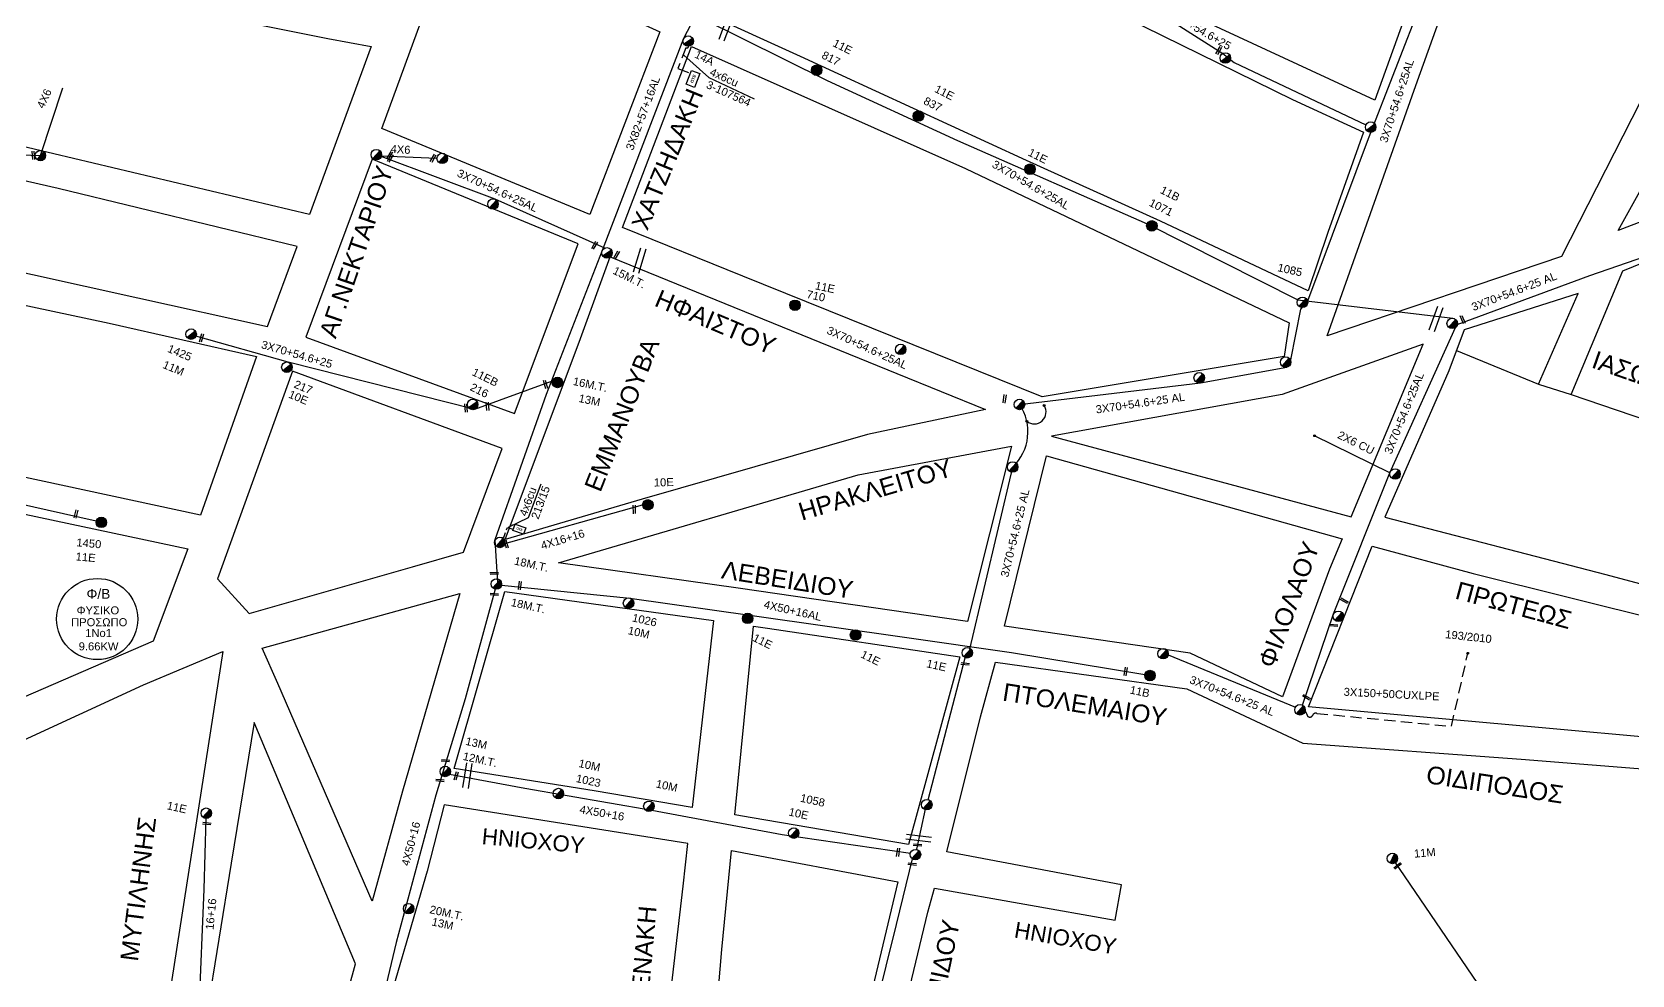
# Model space of a CAD drawing. Header units: millimetres. Extents: x 6950 to 9601, y 853 to 1951.
# Drawn here: x 8045.2 to 8405.1, y 1520.4 to 1732.5 of the extents above; entities that cross this region are included whole.
import ezdxf
from ezdxf.enums import TextEntityAlignment as Align

# ---------------------------------------------------------------- set-up
doc = ezdxf.new("R2010")
doc.units = ezdxf.units.MM
doc.linetypes.add('DASHED', pattern=[19.05, 12.7, -6.35])
for name, color, linetype in [('Pillar OTE', 7, 'Continuous'), ('Άγνωστα', 7, 'Continuous'), ('Γυμνά εναέρια ΧΤ και ΦΟΠ (3Φ)   4x50+16AL', 7, 'Continuous'), ('Επιγραφές - Σχήματα', 7, 'Continuous'), ('Καλώδια ΧΤ    2Χ6 CU', 7, 'SYN_LINE'), ('Καλώδια ΧΤ   3x150+50CU', 7, 'DASHED'), ('Μηχανική τομή', 7, 'Continuous'), ('Στύλος Ξύλινος', 7, 'Continuous'), ('Στύλος Ξύλινος @ 1', 7, 'Continuous'), ('Στύλος ΦΜ', 7, 'Continuous'), ('Στύλος ΦΜ @ 1', 7, 'Continuous'), ('Συνδέσεις', 7, 'Continuous'), ('Συνεστραμμένα ΧΤ   3x70+54.6+25 AL', 7, 'SYN_LINE'), ('Τομή', 7, 'Continuous'), ('Υπόβαθρο ΔΕΗ', 7, 'Continuous'), ('Υπόγεια καλώδια Παροχών ΧΤ   4x16AL', 7, 'DASHED'), ('Υπόγεια καλώδια Παροχών ΧΤ   4x50AL', 7, 'DASHED'), ('Υπόγεια καλώδια Παροχών ΧΤ   4x6', 7, 'DASHED')]:
    doc.layers.add(name, color=color, linetype=linetype)
doc.styles.add('Annotative', font='ARIAL.TTF')
doc.styles.add('ar', font='ARIAL.TTF')
doc.styles.add('arial', font='ARIAL.TTF')
doc.styles.get("Standard").update_dxf_attribs({"font": 'ARIAL.TTF'})
doc.linetypes.add('SYN_LINE', pattern='A,0.5,-0.0001,["/\\/\\/\\/",Standard,S=0.1,R=0,X=0,Y=-0.05],-0.25', length=0.7501)
doc.dimstyles.new('ISO-25', dxfattribs={"dimtxt": 2.5, "dimasz": 2.5, "dimexe": 1.25, "dimexo": 0.625, "dimtad": 1, "dimtxsty": 'Standard', "dimcen": 2.5, "dimadec": 0, "dimazin": 0, "dimtfac": 1, "dimtmove": 0, "dimatfit": 3, "dimfxl": 1, "dimarcsym": 0})

# ---------------------------------------------------------------- blocks, each defined once
blk = doc.blocks.new('ΤΟΜΗ')
at = {"layer": 'Τομή', "ltscale": 40}
for p, q in [((-5.68, 0), (5.68, 0)), ((5.68, -2.33), (-5.68, -2.33))]:
    blk.add_line(p, q, dxfattribs=at)
blk = doc.blocks.new('ΜΗΧΑΝΙΚΗ ΤΟΜΗ')
at = {"layer": 'Μηχανική τομή', "ltscale": 40}
for p, q in [((-1.89, 0.78), (1.89, 0.78)), ((1.89, 0), (-1.89, 0))]:
    blk.add_line(p, q, dxfattribs=at)
blk = doc.blocks.new('ΥΠΑΡΧΩΝ ΞΥΛΙΝΟΣ ΣΤΥΛΟΣ')
at = {"layer": 'Στύλος Ξύλινος'}
h = blk.add_hatch(color=7, dxfattribs=at)
h.paths.add_polyline_path([(-2.62, 0, 0.270008), (-1.29, -2.28), (1.3, 2.27, 0.576266)])
h.paths.add_polyline_path([(-1.29, -2.28, 0.574793), (2.62, 0, 0.268822), (1.3, 2.27)])
at = {"layer": 'Στύλος Ξύλινος', "color": 7}
blk.add_line((-1.29, -2.28), (1.3, 2.27), dxfattribs=at)
blk.add_circle((0, 0), 2.62, dxfattribs=at)
at = {"layer": 'Στύλος Ξύλινος', "flags": 4}
for tag, p in [('ΑΡΙΘΜΟΣ', (-4.91, 8.6)), ('ΤΥΠΟΣ', (-4.85, 3.39))]:
    blk.add_attdef(tag, p, '', height=4, dxfattribs=at)
blk = doc.blocks.new('ΥΠΑΡΧΩΝ ΤΣΙΜΕΝΤΕΝΙΟΣ ΣΤΥΛΟΣ')
at = {"layer": 'Στύλος ΦΜ'}
blk.add_hatch(color=7, dxfattribs=at).paths.add_polyline_path([(-1.29, -2.28, 0.574793), (2.62, 0, 0.268822), (1.3, 2.27)])
at = {"layer": 'Στύλος ΦΜ', "color": 7}
blk.add_line((-1.29, -2.28), (1.3, 2.27), dxfattribs=at)
blk.add_circle((0, 0), 2.62, dxfattribs=at)
at = {"layer": 'Στύλος ΦΜ', "flags": 4}
for tag, p in [('ΑΡΙΘΜΟΣ', (-4.68, 8.05)), ('ΤΥΠΟΣ', (-4.91, 3.03))]:
    blk.add_attdef(tag, p, '', height=4, dxfattribs=at)
blk = doc.blocks.new('_ΣΥΝΔΕΣΗ')
at = {"layer": 'Συνδέσεις', "linetype": 'SYN_LINE', "ltscale": 40}
blk.add_hatch(color=256, dxfattribs=at).paths.add_polyline_path([(0.5, -0.01, 1), (-0.5, -0.01, 1)])
at = {"layer": 'Συνδέσεις'}
blk.add_circle((0, -0.01), 0.5, dxfattribs=at)
blk = doc.blocks.new('PILLAR ΟΤΕ')
at = {"layer": 'Pillar OTE', "ltscale": 40}
blk.add_lwpolyline([(-3.31, 2.02), (3.39, 2.02), (3.39, -1.99), (-3.31, -1.99)], close=True, dxfattribs=at)
at = {"layer": 'Pillar OTE', "insert": (-1.81, 0.71), "char_height": 1.3575, "width": 109.961, "attachment_point": 1}
blk.add_mtext('{\\fArial|b1|i0|c161|p34;OTE}', dxfattribs=at)

msp = doc.modelspace()

# ---------------------------------------------------------------- linework, layer by layer
at = {"layer": 'Άγνωστα', "color": 173}
for points in [[(8194.1, 1735.61), (8191.73, 1731.04), (8191.73, 1731.04), (8173.47, 1683.38), (8160.81, 1650.97), (8149.32, 1618.31), (8149.91, 1608.68)], [(8162.22, 1653.97), (8144.71, 1647.66), (8144.58, 1647.7)], [(8150.52, 1617.16), (8182.53, 1626.16)], [(8149.36, 1607.24), (8142.65, 1582.56), (8136.05, 1560.9), (8127.12, 1527.72), (8121.93, 1506.02)]]:
    msp.add_lwpolyline(points, dxfattribs=at)
at = {"layer": 'Άγνωστα', "color": 85}
for points in [[(8242.76, 1547.78), (8213.95, 1552), (8184.6, 1557.41), (8156.07, 1562.38), (8139.08, 1565.53)], [(8230.27, 1494), (8239.66, 1531.83), (8243.34, 1546.9)]]:
    msp.add_lwpolyline(points, dxfattribs=at)
at = {"layer": 'Άγνωστα', "color": 151}
msp.add_lwpolyline([(8082.81, 1512.64), (8083.93, 1539.77), (8084.35, 1555.65)], dxfattribs=at)
at = {"layer": 'Γυμνά εναέρια ΧΤ και ΦΟΠ (3Φ)   4x50+16AL', "color": 133, "ltscale": 40}
msp.add_lwpolyline([(8059.62, 1622.51), (8009.44, 1633.79), (7988.46, 1638.17), (7984.36, 1639.03), (7980.68, 1637.86), (7940.85, 1646.69), (7882.98, 1659.55), (7833, 1670.84), (7830.24, 1672.37)], dxfattribs=at)
at = {"layer": 'Γυμνά εναέρια ΧΤ και ΦΟΠ (3Φ)   4x50+16AL', "color": 173, "ltscale": 40}
msp.add_lwpolyline([(8150.79, 1608.13), (8179.62, 1605.23), (8207.14, 1601.31), (8241.99, 1596.33), (8265.48, 1592.99), (8295.51, 1588.03)], dxfattribs=at)
at = {"layer": 'Επιγραφές - Σχήματα', "color": 202}
msp.add_circle((8059.85, 1600.5), 9.13, dxfattribs=at)
at = {"layer": 'Επιγραφές - Σχήματα', "ltscale": 20}
msp.add_arc((8270.62, 1647.06), 2.67, 230.9707, 33.5177, dxfattribs=at)
at = {"layer": 'Καλώδια ΧΤ    2Χ6 CU', "color": 62, "linetype": 'SYN_LINE', "ltscale": 20}
msp.add_lwpolyline([(8350.65, 1633.38), (8333.7, 1641.74)], dxfattribs=at)
at = {"layer": 'Καλώδια ΧΤ   3x150+50CU', "color": 62, "ltscale": 0.2}
msp.add_lwpolyline([(8331.56, 1579.84), (8332.01, 1578.85, 0.661843), (8333.26, 1578.88, -0.403173), (8334.16, 1579.29), (8364.5, 1576.38), (8368.15, 1592.8)], format="xyb", dxfattribs=at)
at = {"layer": 'Συνεστραμμένα ΧΤ   3x70+54.6+25 AL', "color": 151, "linetype": 'SYN_LINE', "ltscale": 15}
msp.add_lwpolyline([(8369.88, 1775.62), (8357.9, 1739.79), (8345.72, 1708.47), (8332.12, 1672.01), (8330.49, 1670.2), (8328.25, 1658.79)], dxfattribs=at)
at = {"layer": 'Συνεστραμμένα ΧΤ   3x70+54.6+25 AL', "color": 151, "linetype": 'SYN_LINE', "ltscale": 20}
msp.add_lwpolyline([(8284.84, 1745.71), (8313.05, 1727.72), (8315.6, 1725.64), (8345.25, 1711.64)], dxfattribs=at)
at = {"layer": 'Συνεστραμμένα ΧΤ   3x70+54.6+25 AL', "color": 62, "linetype": 'SYN_LINE', "ltscale": 20}
msp.add_lwpolyline([(8365.79, 1666.74), (8395.57, 1677.77), (8412.32, 1683.55), (8412.03, 1712.19), (8410.86, 1713.77), (8424.92, 1740.26)], dxfattribs=at)
at = {"layer": 'Συνεστραμμένα ΧΤ   3x70+54.6+25 AL', "color": 151, "ltscale": 20}
for points in [[(8195.51, 1735.78), (8224.03, 1721.65), (8253.33, 1708.14), (8296.01, 1689.4), (8329.92, 1672.27), (8364.78, 1668.17)], [(8267.31, 1648.77), (8308.04, 1653.63), (8327.48, 1657.14)], [(8256.17, 1593.7), (8265.78, 1634.69)], [(8246.8, 1559.85), (8255.09, 1591.75)]]:
    msp.add_lwpolyline(points, dxfattribs=at)
at = {"layer": 'Συνεστραμμένα ΧΤ   3x70+54.6+25 AL', "color": 27, "linetype": 'SYN_LINE', "ltscale": 20}
for points in [[(8047.07, 1704.74), (8052.09, 1719.98)], [(8013.83, 1704.02), (8013.9, 1704.22), (8033.95, 1705.18), (8047.07, 1704.74)]]:
    msp.add_lwpolyline(points, dxfattribs=at)
at = {"layer": 'Συνεστραμμένα ΧΤ   3x70+54.6+25 AL', "color": 173, "ltscale": 20}
msp.add_lwpolyline([(8174, 1683.92), (8149.36, 1694.91), (8123.74, 1704.52)], dxfattribs=at)
at = {"layer": 'Συνεστραμμένα ΧΤ   3x70+54.6+25 AL', "color": 173, "linetype": 'SYN_LINE', "ltscale": 20}
msp.add_lwpolyline([(8144.58, 1647.7), (8102.8, 1658.29), (8082.05, 1664.12)], dxfattribs=at)
at = {"layer": 'Συνεστραμμένα ΧΤ   3x70+54.6+25 AL', "color": 62, "ltscale": 20}
for points in [[(8330.94, 1581.14), (8337.97, 1601.65), (8350.65, 1633.38), (8365.38, 1666.08), (8365.38, 1666.08)], [(8300.76, 1592.46), (8329.41, 1580.72)]]:
    msp.add_lwpolyline(points, dxfattribs=at)
at = {"layer": 'Συνεστραμμένα ΧΤ   3x70+54.6+25 AL', "color": 151, "ltscale": 12}
msp.add_lwpolyline([(8244.22, 1548.74), (8246.13, 1557.77)], dxfattribs=at)
at = {"layer": 'Συνεστραμμένα ΧΤ   3x70+54.6+25 AL', "color": 151, "ltscale": 20}
msp.add_arc((8258.32, 1642.62), 10.89, 313.2722, 34.3453, dxfattribs=at)
at = {"layer": 'Υπόβαθρο ΔΕΗ'}
for points in [[(8273.89, 1818.83), (8275.23, 1818.08), (8314.17, 1796.98), (8336.62, 1784.83), (8365.86, 1768.99), (8355.49, 1740.16), (8347.26, 1717.18), (8302.38, 1737.95), (8255.37, 1761.06), (8246.48, 1765.38)], [(8210.81, 1775.12), (8238.77, 1761.26), (8267.76, 1747.38), (8295.29, 1733.79), (8328.72, 1717.33), (8344.71, 1709.99), (8336.65, 1687.45), (8332.25, 1674.34), (8299.04, 1689.99), (8268.86, 1703.63), (8218.03, 1727.05), (8196.49, 1736.81), (8210.81, 1775.12)], [(8336.51, 1664.17), (8356.5, 1720.47), (8370.37, 1759.18), (8372.89, 1765.47), (8418.87, 1740.23), (8389.26, 1682.02), (8336.51, 1664.17)], [(8123.89, 1710.85), (8139.6, 1753.85), (8186.44, 1732.54), (8170.65, 1691.46), (8123.89, 1710.85)], [(8033.01, 1746.95), (8063.39, 1740.79), (8111.72, 1731.05), (8121.5, 1729.25), (8107.57, 1691.51), (8019.07, 1712.45), (8033.01, 1746.95)], [(8178.02, 1688.6), (8193.56, 1729.28), (8255.13, 1701.82), (8327.99, 1667.09), (8326.85, 1659.52), (8272.39, 1650.47), (8205.08, 1677.6), (8178.02, 1688.6)], [(8197.45, 1722.27), (8207.65, 1717.49)], [(8384.08, 1653.3), (8392.98, 1673.75), (8367.31, 1665.53), (8363.88, 1656.29), (8349.48, 1623.42), (8399.2, 1610.52), (8428.66, 1602.66), (8457.84, 1596.25), (8466.29, 1631.09), (8482.43, 1687.72), (8491.01, 1717.54), (8461.55, 1703.27), (8443.68, 1639.31), (8445.65, 1636.75), (8435.72, 1601.11)], [(8009.02, 1685.99), (8069.02, 1672.77), (8098.14, 1666.3), (8104.81, 1684.27), (8051.04, 1697.3), (8016.48, 1705.22), (8009.02, 1685.99)], [(8106.81, 1663.93), (8153.69, 1646.76), (8168.07, 1684.89), (8121.7, 1703.93), (8106.81, 1663.93)], [(8402.01, 1687.92), (8411.36, 1704.77), (8422.27, 1695.69), (8402.01, 1687.92)], [(8391.43, 1651.03), (8403, 1678.83), (8453.64, 1699.38), (8435.84, 1635.87)], [(8151.6, 1618.38), (8168.55, 1663.6), (8175.2, 1681.97), (8239.71, 1655.7), (8259.65, 1647.61), (8233.09, 1642), (8182.42, 1627.46), (8151.6, 1618.38)], [(8083.08, 1623.89), (8026.25, 1636.12), (7991.76, 1643.72), (8006.11, 1679.05), (8062.52, 1667.06), (8095.67, 1659.56), (8083.08, 1623.89)], [(8365.6, 1660.91), (8384.08, 1653.3), (8391.43, 1651.03), (8435.84, 1635.87), (8438.33, 1635.02), (8428.66, 1602.66)], [(8142.25, 1615.56), (8150.92, 1638.85), (8103.75, 1656.28), (8086.93, 1609.55), (8093.99, 1601.75), (8130.75, 1612.24), (8142.24, 1615.52)], [(8163.59, 1613.13), (8231, 1632.97), (8265.51, 1639.4), (8255.63, 1599.97), (8203.99, 1607.47), (8163.59, 1613.13)], [(8156.87, 1623.36), (8159.73, 1630.89)], [(8096.94, 1593.92), (8141.38, 1606.23), (8128.51, 1561.76), (8121.67, 1537.04), (8100.44, 1586.02), (8096.94, 1593.92)], [(8445.29, 1461.51), (8359.38, 1474.15), (8264.88, 1489.2), (8264.88, 1489.2), (8236.71, 1493.01), (8246.71, 1534.59), (8248.18, 1540.01), (8288.86, 1532.78), (8290.26, 1540.72), (8250.96, 1548.13), (8258.57, 1578.53), (8261.93, 1590.81), (8304.92, 1584.84), (8331.06, 1572.55), (8380.19, 1568.96), (8426.18, 1565.33)], [(8084.46, 1511.42), (8113.66, 1507.38), (8117.91, 1522.97), (8117.91, 1522.97), (8095.16, 1577.23), (8089.96, 1545.61), (8084.46, 1511.42)]]:
    msp.add_lwpolyline(points, dxfattribs=at)
for points in [[(8341.93, 1623.5), (8358.15, 1662.29), (8326.38, 1651.01), (8274.5, 1641.62)], [(8273.41, 1637.21), (8339.86, 1618.56), (8337.01, 1611.75), (8326.45, 1582.99), (8305.74, 1592.81), (8263.94, 1598.93)], [(8346.64, 1616.93), (8369.36, 1610.71), (8455.74, 1589.24), (8450.59, 1570.77), (8412.2, 1573.56), (8384.09, 1576.11), (8332.34, 1580.79)], [(8198.51, 1600.16), (8193.67, 1558.1), (8171.65, 1561.85), (8140.15, 1566.87), (8151.56, 1606.67)], [(8203.29, 1556.46), (8207.45, 1598.92), (8210.63, 1598.48), (8253.87, 1592.03), (8242.34, 1549.78), (8207.21, 1555.8)], [(8137.86, 1558.74), (8134.04, 1543.82), (8123.34, 1507.06), (8163.8, 1501.95), (8186.87, 1499.18), (8191.64, 1540.45), (8192.74, 1550.04)], [(8197.92, 1497.86), (8200.33, 1526.17), (8202.51, 1548.41), (8239.97, 1541.42), (8228.67, 1494.17)]]:
    msp.add_lwpolyline(points, close=True, dxfattribs=at)
for points in [[(7988.61, 1636.19), (8032.9, 1626.32), (8080.26, 1616.3), (8072.44, 1595.5), (8043.17, 1582.87), (8032.66, 1577.99, 0.003438), (8027.61, 1575.6, -0.104223), (8006.29, 1570.35, 0.073192), (7973.26, 1564.36, -0.000246), (7956.22, 1558.61), (7972.85, 1597.85), (7988.61, 1636.19)], [(8088.14, 1593.23), (8075.56, 1512.68), (7998.68, 1522.6), (7914.27, 1533.21), (7844.5, 1543.03), (7837.3, 1544.54, -0.811837), (7837.3, 1546.05), (7920.6, 1547.79), (7938.3, 1547.55, 0.08629), (7961.7, 1551.29, -0.016814), (7985.86, 1558.69, -0.075448), (8004.78, 1560.83, 0.132992), (8027.73, 1566.13), (8070.27, 1585.71), (8088.14, 1593.23)]]:
    msp.add_lwpolyline(points, format="xyb", dxfattribs=at)
at = {"layer": 'Υπόγεια καλώδια Παροχών ΧΤ   4x16AL', "color": 173, "linetype": 'Continuous', "ltscale": 0.2}
msp.add_lwpolyline([(8359.52, 1471.86), (8371.57, 1516.9), (8351.67, 1546.07)], dxfattribs=at)
at = {"layer": 'Υπόγεια καλώδια Παροχών ΧΤ   4x6', "color": 173, "linetype": 'DASHED', "ltscale": 0.2}
msp.add_lwpolyline([(8192.88, 1729.33, -0.554253), (8192.23, 1729.01), (8190.45, 1724.35), (8193.32, 1723.25)], format="xyb", dxfattribs=at)
at = {"layer": 'Υπόγεια καλώδια Παροχών ΧΤ   4x6', "color": 173, "linetype": 'Continuous', "ltscale": 0.2}
msp.add_lwpolyline([(8123.78, 1704.68), (8136.27, 1704.16)], dxfattribs=at)
at = {"layer": 'Υπόγεια καλώδια Παροχών ΧΤ   4x6', "color": 173, "linetype": 'DASHED', "ltscale": 0.1}
msp.add_lwpolyline([(8151.14, 1618.62, -0.879502), (8151.28, 1618.81), (8152.13, 1621.09), (8153.55, 1620.67)], format="xyb", dxfattribs=at)

# ---------------------------------------------------------------- block references
at = {"layer": 'Pillar OTE'}
for p, xscale, yscale, zscale, rotation in [((8193.9, 1721.95), 0.5, 0.5, 0.5, 69.09809100190316), ((8154.79, 1620.72), 0.375, 0.375, 0.375, 340.4936455784344)]:
    msp.add_blockref('PILLAR ΟΤΕ', p, dxfattribs=dict(at, xscale=xscale, yscale=yscale, zscale=zscale, rotation=rotation))
at = {"layer": 'Μηχανική τομή'}
for p, xscale, yscale, zscale, rotation in [((8311.96, 1728.44), 0.4999999999999998, 0.4999999999999998, 0.4999999999999998, 239.889233486939), ((8045.28, 1704.8), 0.4999999999999997, 0.4999999999999997, 0.4999999999999997, 272.9310557477352), ((8125.49, 1704.86), 0.4999999999999998, 0.4999999999999998, 0.4999999999999998, 239.889233486939), ((8125.6, 1704.28), 0.4999999999999998, 0.4999999999999998, 0.4999999999999998, 239.889233486939), ((8135.24, 1704.22), 0.4999999999999998, 0.4999999999999998, 0.4999999999999998, 239.889233486939), ((8171.57, 1684.68), 0.4999999999999998, 0.4999999999999998, 0.4999999999999998, 239.889233486939), ((8176.51, 1682.53), 0.4999999999999998, 0.4999999999999998, 0.4999999999999998, 239.889233486939), ((8367.18, 1667.93), 0.4999999999999998, 0.4999999999999998, 0.4999999999999998, 111.5810675509851), ((8083.13, 1663.79), 0.4999999999999998, 0.4999999999999998, 0.4999999999999998, 255.0670117288771), ((8160.86, 1653.33), 0.4999999999999997, 0.4999999999999997, 0.4999999999999997, 105.898851954199), ((8142.59, 1647.96), 0.4999999999999998, 0.4999999999999998, 0.4999999999999998, 274.5366885180081), ((8147.44, 1648.34), 0.4999999999999998, 0.4999999999999998, 0.4999999999999998, 274.5366885180081), ((8264.16, 1650), 0.4999999999999998, 0.4999999999999998, 0.4999999999999998, 82.3499852176871), ((8054.89, 1624.17), 0.4999999999999998, 0.4999999999999998, 0.4999999999999998, 254.3966513900272), ((8180.85, 1625.15), 0.4999999999999996, 0.4999999999999996, 0.4999999999999996, 91.04081352009447), ((8152.02, 1617.43), 0.4999999999999997, 0.4999999999999997, 0.4999999999999997, 105.898851954199), ((8149.14, 1610.96), 0.4999999999999999, 0.4999999999999999, 0.4999999999999999, 181.3226720264522), ((8155.09, 1608.03), 0.4999999999999998, 0.4999999999999998, 0.4999999999999998, 82.3499852176871), ((8149.18, 1606.26), 0.4999999999999999, 0.4999999999999999, 0.4999999999999999, 174.8667646448354), ((8340.49, 1604.8), 0.4999999999999998, 0.4999999999999998, 0.4999999999999998, 150.4356015210128), ((8338.01, 1599.27), 0.4999999999999999, 0.4999999999999999, 0.4999999999999999, 174.8667646448354), ((8255.12, 1590.62), 0.4999999999999999, 0.4999999999999999, 0.4999999999999999, 174.8667646448354), ((8291.39, 1588.68), 0.4999999999999998, 0.4999999999999998, 0.4999999999999998, 82.3499852176871), ((8331.95, 1583.09), 0.4999999999999998, 0.4999999999999998, 0.4999999999999998, 150.4356015210128), ((8138.21, 1568.85), 0.4999999999999999, 0.4999999999999999, 0.4999999999999999, 174.8667646448354), ((8140.43, 1565.27), 0.4999999999999998, 0.4999999999999998, 0.4999999999999998, 254.3966513900272), ((8136.96, 1564.39), 0.4999999999999999, 0.4999999999999999, 0.4999999999999999, 174.8667646448354), ((8084.53, 1554.71), 0.4999999999999999, 0.4999999999999999, 0.4999999999999999, 174.8667646448354), ((8240.19, 1548), 0.4999999999999998, 0.4999999999999998, 0.4999999999999998, 82.3499852176871), ((8244.4, 1549.89), 0.4999999999999999, 0.4999999999999999, 0.4999999999999999, 174.8667646448354), ((8243.2, 1545.58), 0.4999999999999999, 0.4999999999999999, 0.4999999999999999, 174.8667646448354), ((8352.24, 1545.15), 0.4999999999999999, 0.4999999999999999, 0.4999999999999999, 217.4460727802384)]:
    msp.add_blockref('ΜΗΧΑΝΙΚΗ ΤΟΜΗ', p, dxfattribs=dict(at, xscale=xscale, yscale=yscale, zscale=zscale, rotation=rotation))
at = {"layer": 'Στύλος Ξύλινος @ 1', "ltscale": 40}
ref = msp.add_blockref('ΥΠΑΡΧΩΝ ΞΥΛΙΝΟΣ ΣΤΥΛΟΣ', (8221.68, 1723.94), dxfattribs=dict(at, xscale=0.449999999999818, yscale=0.449999999999818, zscale=0.449999999999818, rotation=333.1818317416822))
ref.add_attrib('ΤΥΠΟΣ', '817', (8222.64, 1726.74), dxfattribs={"layer": 'Στύλος Ξύλινος', "height": 1.8, "rotation": 333.1818, "flags": 4})
ref.add_attrib('ΑΡΙΘΜΟΣ', '11E', (8225.13, 1729.43), dxfattribs={"layer": 'Στύλος Ξύλινος', "height": 1.8, "rotation": 333.1818, "flags": 4})
ref = msp.add_blockref('ΥΠΑΡΧΩΝ ΞΥΛΙΝΟΣ ΣΤΥΛΟΣ', (8244.59, 1713.64), dxfattribs=dict(at, xscale=0.449999999999818, yscale=0.449999999999818, zscale=0.449999999999818, rotation=333.1818317416822))
ref.add_attrib('ΤΥΠΟΣ', '837', (8245.54, 1716.44), dxfattribs={"layer": 'Στύλος Ξύλινος', "height": 1.8, "rotation": 333.1818, "flags": 4})
ref.add_attrib('ΑΡΙΘΜΟΣ', '11E', (8248.04, 1719.13), dxfattribs={"layer": 'Στύλος Ξύλινος', "height": 1.8, "rotation": 333.1818, "flags": 4})
ref = msp.add_blockref('ΥΠΑΡΧΩΝ ΞΥΛΙΝΟΣ ΣΤΥΛΟΣ', (8269.67, 1701.67), dxfattribs=dict(at, xscale=0.449999999999818, yscale=0.449999999999818, zscale=0.449999999999818, rotation=333.1818317416822))
ref.add_attrib('ΑΡΙΘΜΟΣ', '11E', (8269.05, 1704.85), dxfattribs={"layer": 'Στύλος Ξύλινος', "height": 1.8, "rotation": 333.1818, "flags": 4})
ref = msp.add_blockref('ΥΠΑΡΧΩΝ ΞΥΛΙΝΟΣ ΣΤΥΛΟΣ', (8297.09, 1688.93), dxfattribs=dict(at, xscale=0.449999999999818, yscale=0.449999999999818, zscale=0.449999999999818, rotation=333.1818317416822))
ref.add_attrib('ΤΥΠΟΣ', '1071', (8296.26, 1693.55), dxfattribs={"layer": 'Στύλος Ξύλινος', "height": 1.8, "rotation": 333.1818, "flags": 4})
ref.add_attrib('ΑΡΙΘΜΟΣ', '11B', (8298.78, 1696.41), dxfattribs={"layer": 'Στύλος Ξύλινος', "height": 1.8, "rotation": 333.1818, "flags": 4})
ref = msp.add_blockref('ΥΠΑΡΧΩΝ ΞΥΛΙΝΟΣ ΣΤΥΛΟΣ', (8216.81, 1671.07), dxfattribs=dict(at, xscale=0.449999999999818, yscale=0.449999999999818, zscale=0.449999999999818, rotation=348.1169651203148))
ref.add_attrib('ΤΥΠΟΣ', '710', (8219.29, 1672.73), dxfattribs={"layer": 'Στύλος Ξύλινος', "height": 1.8, "rotation": 348.117, "flags": 4})
ref.add_attrib('ΑΡΙΘΜΟΣ', '11E', (8221.2, 1674.69), dxfattribs={"layer": 'Στύλος Ξύλινος', "height": 1.8, "rotation": 348.117, "flags": 4})
ref = msp.add_blockref('ΥΠΑΡΧΩΝ ΞΥΛΙΝΟΣ ΣΤΥΛΟΣ', (8163.37, 1653.72), dxfattribs=dict(at, xscale=0.449999999999818, yscale=0.449999999999818, zscale=0.449999999999818, rotation=348.1169651203148))
ref.add_attrib('ΤΥΠΟΣ', '13M', (8168.02, 1649.35), dxfattribs={"layer": 'Στύλος Ξύλινος', "height": 1.8, "rotation": 348.117, "flags": 4})
ref.add_attrib('ΑΡΙΘΜΟΣ', '16M.T.', (8166.74, 1653.18), dxfattribs={"layer": 'Στύλος Ξύλινος', "height": 1.8, "rotation": 348.117, "flags": 4})
ref = msp.add_blockref('ΥΠΑΡΧΩΝ ΞΥΛΙΝΟΣ ΣΤΥΛΟΣ', (8183.71, 1626.19), dxfattribs=dict(at, xscale=0.449999999999818, yscale=0.449999999999818, zscale=0.449999999999818, rotation=1.58185305662077))
ref.add_attrib('ΤΥΠΟΣ', '10E', (8185.08, 1630.3), dxfattribs={"layer": 'Στύλος Ξύλινος', "height": 1.8, "rotation": 1.5819, "flags": 4})
ref = msp.add_blockref('ΥΠΑΡΧΩΝ ΞΥΛΙΝΟΣ ΣΤΥΛΟΣ', (8060.77, 1622.24), dxfattribs=dict(at, xscale=0.4499999999998182, yscale=0.4499999999998182, zscale=0.4499999999998182, rotation=354.9808894978334))
ref.add_attrib('ΤΥΠΟΣ', '1450', (8055.11, 1616.88), dxfattribs={"layer": 'Στύλος Ξύλινος', "height": 1.8, "rotation": 354.9809, "flags": 4})
ref.add_attrib('ΑΡΙΘΜΟΣ', '11E', (8054.94, 1613.71), dxfattribs={"layer": 'Στύλος Ξύλινος', "height": 1.8, "rotation": 354.9809, "flags": 4})
ref = msp.add_blockref('ΥΠΑΡΧΩΝ ΞΥΛΙΝΟΣ ΣΤΥΛΟΣ', (8206.16, 1600.65), dxfattribs=dict(at, xscale=0.449999999999818, yscale=0.449999999999818, zscale=0.449999999999818, rotation=333.4978979047625))
ref.add_attrib('ΤΥΠΟΣ', '11E', (8207.13, 1595.69), dxfattribs={"layer": 'Στύλος Ξύλινος', "height": 1.8, "rotation": 333.4979, "flags": 4})
ref = msp.add_blockref('ΥΠΑΡΧΩΝ ΞΥΛΙΝΟΣ ΣΤΥΛΟΣ', (8230.43, 1596.92), dxfattribs=dict(at, xscale=0.449999999999818, yscale=0.449999999999818, zscale=0.449999999999818, rotation=333.4978979047625))
ref.add_attrib('ΤΥΠΟΣ', '11E', (8231.41, 1591.96), dxfattribs={"layer": 'Στύλος Ξύλινος', "height": 1.8, "rotation": 333.4979, "flags": 4})
ref = msp.add_blockref('ΥΠΑΡΧΩΝ ΞΥΛΙΝΟΣ ΣΤΥΛΟΣ', (8296.66, 1587.79), dxfattribs=dict(at, xscale=0.449999999999818, yscale=0.449999999999818, zscale=0.449999999999818, rotation=348.1169651203148))
ref.add_attrib('ΑΡΙΘΜΟΣ', '11B', (8292, 1583.78), dxfattribs={"layer": 'Στύλος Ξύλινος', "height": 1.8, "rotation": 348.117, "flags": 4})
at = {"layer": 'Στύλος ΦΜ @ 1', "ltscale": 40}
ref = msp.add_blockref('ΥΠΑΡΧΩΝ ΤΣΙΜΕΝΤΕΝΙΟΣ ΣΤΥΛΟΣ', (8192.78, 1730.5), dxfattribs=dict(at, xscale=0.4499999999998181, yscale=0.4499999999998181, zscale=0.4499999999998181, rotation=333.6086694632326))
ref.add_attrib('ΤΥΠΟΣ', '14Α', (8194.04, 1726.88), dxfattribs={"layer": 'Στύλος ΦΜ', "height": 1.8, "rotation": 333.6087, "flags": 4})
for p, xscale, yscale, zscale, rotation in [((8313.62, 1726.69), 0.4499999999998182, 0.4499999999998182, 0.4499999999998182, 337.1517464580141), ((8346.31, 1711.14), 0.4499999999998182, 0.4499999999998182, 0.4499999999998182, 337.1517464580141), ((8047.07, 1704.74), 0.4499999999998181, 0.4499999999998181, 0.4499999999998181, 347.4962981754869), ((8122.63, 1704.94), 0.4499999999998181, 0.4499999999998181, 0.4499999999998181, 347.4962981754869), ((8137.45, 1704.11), 0.4499999999998181, 0.4499999999998181, 0.4499999999998181, 347.4962981754869), ((8148.88, 1693.84), 0.4499999999998181, 0.4499999999998181, 0.4499999999998181, 347.4962981754869), ((8364.64, 1667), 0.4499999999998181, 0.4499999999998181, 0.4499999999998181, 347.4962981754869), ((8240.58, 1661.15), 0.4499999999998181, 0.4499999999998181, 0.4499999999998181, 347.4962981754869), ((8327.19, 1658.28), 0.4499999999998181, 0.4499999999998181, 0.4499999999998181, 347.4962981754869), ((8307.73, 1654.76), 0.4499999999998181, 0.4499999999998181, 0.4499999999998181, 347.4962981754869), ((8267.31, 1648.77), 0.4499999999998181, 0.4499999999998181, 0.4499999999998181, 347.4962981754869), ((8265.78, 1634.69), 0.4499999999998181, 0.4499999999998181, 0.4499999999998181, 347.4962981754869), ((8351.8, 1633.12), 0.4499999999998181, 0.4499999999998181, 0.4499999999998181, 347.4962981754869), ((8339.03, 1601.13), 0.4499999999998181, 0.4499999999998181, 0.4499999999998181, 347.4962981754869), ((8299.61, 1592.71), 0.4499999999998181, 0.4499999999998181, 0.4499999999998181, 347.4962981754869), ((8330.41, 1580.09), 0.4499999999998181, 0.4499999999998181, 0.4499999999998181, 347.4962981754869), ((8246.46, 1558.75), 0.4499999999998181, 0.4499999999998181, 0.4499999999998181, 347.4962981754869), ((8243.91, 1547.53), 0.4499999999998181, 0.4499999999998181, 0.4499999999998181, 347.4962981754869)]:
    msp.add_blockref('ΥΠΑΡΧΩΝ ΤΣΙΜΕΝΤΕΝΙΟΣ ΣΤΥΛΟΣ', p, dxfattribs=dict(at, xscale=xscale, yscale=yscale, zscale=zscale, rotation=rotation))
ref = msp.add_blockref('ΥΠΑΡΧΩΝ ΤΣΙΜΕΝΤΕΝΙΟΣ ΣΤΥΛΟΣ', (8174.52, 1682.86), dxfattribs=dict(at, xscale=0.4499999999998181, yscale=0.4499999999998181, zscale=0.4499999999998181, rotation=333.6086694632326))
ref.add_attrib('ΤΥΠΟΣ', '15M.T.', (8175.65, 1678.26), dxfattribs={"layer": 'Στύλος ΦΜ', "height": 1.8, "rotation": 333.6087, "flags": 4})
ref = msp.add_blockref('ΥΠΑΡΧΩΝ ΤΣΙΜΕΝΤΕΝΙΟΣ ΣΤΥΛΟΣ', (8330.97, 1671.73), dxfattribs=dict(at, xscale=0.4499999999998181, yscale=0.4499999999998181, zscale=0.4499999999998181, rotation=347.4962981754869))
ref.add_attrib('ΤΥΠΟΣ', '1085', (8325.23, 1678.77), dxfattribs={"layer": 'Στύλος ΦΜ', "height": 1.8, "rotation": 347.4963, "flags": 4})
ref = msp.add_blockref('ΥΠΑΡΧΩΝ ΤΣΙΜΕΝΤΕΝΙΟΣ ΣΤΥΛΟΣ', (8080.97, 1664.58), dxfattribs=dict(at, xscale=0.4499999999998181, yscale=0.4499999999998181, zscale=0.4499999999998181, rotation=337.298294633058))
ref.add_attrib('ΤΥΠΟΣ', '1425', (8075.49, 1660.65), dxfattribs={"layer": 'Στύλος ΦΜ', "height": 1.8, "rotation": 337.2983, "flags": 4})
ref.add_attrib('ΑΡΙΘΜΟΣ', '11M', (8074.41, 1657.04), dxfattribs={"layer": 'Στύλος ΦΜ', "height": 1.8, "rotation": 337.2983, "flags": 4})
ref = msp.add_blockref('ΥΠΑΡΧΩΝ ΤΣΙΜΕΝΤΕΝΙΟΣ ΣΤΥΛΟΣ', (8102.51, 1657.15), dxfattribs=dict(at, xscale=0.4499999999998181, yscale=0.4499999999998181, zscale=0.4499999999998181, rotation=337.298294633058))
ref.add_attrib('ΤΥΠΟΣ', '217', (8103.93, 1652.63), dxfattribs={"layer": 'Στύλος ΦΜ', "height": 1.8, "rotation": 337.2983, "flags": 4})
ref.add_attrib('ΑΡΙΘΜΟΣ', '10E', (8102.7, 1650.37), dxfattribs={"layer": 'Στύλος ΦΜ', "height": 1.8, "rotation": 337.2983, "flags": 4})
ref = msp.add_blockref('ΥΠΑΡΧΩΝ ΤΣΙΜΕΝΤΕΝΙΟΣ ΣΤΥΛΟΣ', (8144.31, 1648.77), dxfattribs=dict(at, xscale=0.4499999999998181, yscale=0.4499999999998181, zscale=0.4499999999998181, rotation=333.6086694632326))
ref.add_attrib('ΤΥΠΟΣ', '11EB', (8143.99, 1655.45), dxfattribs={"layer": 'Στύλος ΦΜ', "height": 1.8, "rotation": 333.6087, "flags": 4})
ref.add_attrib('ΑΡΙΘΜΟΣ', '216', (8143.54, 1652.05), dxfattribs={"layer": 'Στύλος ΦΜ', "height": 1.8, "rotation": 333.6087, "flags": 4})
ref = msp.add_blockref('ΥΠΑΡΧΩΝ ΤΣΙΜΕΝΤΕΝΙΟΣ ΣΤΥΛΟΣ', (8150.39, 1617.72), dxfattribs=dict(at, xscale=0.4499999999998181, yscale=0.4499999999998181, zscale=0.4499999999998181, rotation=347.4962981754869))
ref.add_attrib('ΤΥΠΟΣ', '18M.T.', (8153.52, 1612.79), dxfattribs={"layer": 'Στύλος ΦΜ', "height": 1.8, "rotation": 347.4963, "flags": 4})
ref = msp.add_blockref('ΥΠΑΡΧΩΝ ΤΣΙΜΕΝΤΕΝΙΟΣ ΣΤΥΛΟΣ', (8149.64, 1608.39), dxfattribs=dict(at, xscale=0.4499999999998181, yscale=0.4499999999998181, zscale=0.4499999999998181, rotation=347.4962981754869))
ref.add_attrib('ΤΥΠΟΣ', '18M.T.', (8152.78, 1603.46), dxfattribs={"layer": 'Στύλος ΦΜ', "height": 1.8, "rotation": 347.4963, "flags": 4})
ref = msp.add_blockref('ΥΠΑΡΧΩΝ ΤΣΙΜΕΝΤΕΝΙΟΣ ΣΤΥΛΟΣ', (8179.36, 1604.08), dxfattribs=dict(at, xscale=0.4499999999998181, yscale=0.4499999999998181, zscale=0.4499999999998181, rotation=347.4962981754869))
ref.add_attrib('ΤΥΠΟΣ', '1026', (8180.05, 1600), dxfattribs={"layer": 'Στύλος ΦΜ', "height": 1.8, "rotation": 347.4963, "flags": 4})
ref.add_attrib('ΑΡΙΘΜΟΣ', '10M', (8179.1, 1597.13), dxfattribs={"layer": 'Στύλος ΦΜ', "height": 1.8, "rotation": 347.4963, "flags": 4})
ref = msp.add_blockref('ΥΠΑΡΧΩΝ ΤΣΙΜΕΝΤΕΝΙΟΣ ΣΤΥΛΟΣ', (8255.56, 1592.92), dxfattribs=dict(at, xscale=0.4499999999998181, yscale=0.4499999999998181, zscale=0.4499999999998181, rotation=347.4962981754869))
ref.add_attrib('ΤΥΠΟΣ', '11E', (8246.25, 1589.69), dxfattribs={"layer": 'Στύλος ΦΜ', "height": 1.8, "rotation": 347.4963, "flags": 4})
ref = msp.add_blockref('ΥΠΑΡΧΩΝ ΤΣΙΜΕΝΤΕΝΙΟΣ ΣΤΥΛΟΣ', (8138.14, 1566.23), dxfattribs=dict(at, xscale=0.4499999999998181, yscale=0.4499999999998181, zscale=0.4499999999998181, rotation=347.4962981754869))
ref.add_attrib('ΤΥΠΟΣ', '12M.T.', (8141.97, 1568.85), dxfattribs={"layer": 'Στύλος ΦΜ', "height": 1.8, "rotation": 347.4963, "flags": 4})
ref.add_attrib('ΑΡΙΘΜΟΣ', '13M', (8142.56, 1572.24), dxfattribs={"layer": 'Στύλος ΦΜ', "height": 1.8, "rotation": 347.4963, "flags": 4})
ref = msp.add_blockref('ΥΠΑΡΧΩΝ ΤΣΙΜΕΝΤΕΝΙΟΣ ΣΤΥΛΟΣ', (8163.59, 1561.26), dxfattribs=dict(at, xscale=0.4499999999998181, yscale=0.4499999999998181, zscale=0.4499999999998181, rotation=347.4962981754869))
ref.add_attrib('ΤΥΠΟΣ', '1023', (8167.42, 1563.87), dxfattribs={"layer": 'Στύλος ΦΜ', "height": 1.8, "rotation": 347.4963, "flags": 4})
ref.add_attrib('ΑΡΙΘΜΟΣ', '10M', (8168.01, 1567.26), dxfattribs={"layer": 'Στύλος ΦΜ', "height": 1.8, "rotation": 347.4963, "flags": 4})
ref = msp.add_blockref('ΥΠΑΡΧΩΝ ΤΣΙΜΕΝΤΕΝΙΟΣ ΣΤΥΛΟΣ', (8183.94, 1558.39), dxfattribs=dict(at, xscale=0.4499999999998181, yscale=0.4499999999998181, zscale=0.4499999999998181, rotation=347.4962981754869))
ref.add_attrib('ΤΥΠΟΣ', '10M', (8185.39, 1562.66), dxfattribs={"layer": 'Στύλος ΦΜ', "height": 1.8, "rotation": 347.4963, "flags": 4})
ref = msp.add_blockref('ΥΠΑΡΧΩΝ ΤΣΙΜΕΝΤΕΝΙΟΣ ΣΤΥΛΟΣ', (8084.38, 1556.83), dxfattribs=dict(at, xscale=0.4499999999998181, yscale=0.4499999999998181, zscale=0.4499999999998181, rotation=347.4962981754869))
ref.add_attrib('ΤΥΠΟΣ', '11E', (8075.38, 1557.75), dxfattribs={"layer": 'Στύλος ΦΜ', "height": 1.8, "rotation": 347.4963, "flags": 4})
ref = msp.add_blockref('ΥΠΑΡΧΩΝ ΤΣΙΜΕΝΤΕΝΙΟΣ ΣΤΥΛΟΣ', (8216.53, 1552.35), dxfattribs=dict(at, xscale=0.4499999999998181, yscale=0.4499999999998181, zscale=0.4499999999998181, rotation=347.4962981754869))
ref.add_attrib('ΤΥΠΟΣ', '1058', (8217.85, 1559.46), dxfattribs={"layer": 'Στύλος ΦΜ', "height": 1.8, "rotation": 347.4963, "flags": 4})
ref.add_attrib('ΑΡΙΘΜΟΣ', '10E', (8215.26, 1556.35), dxfattribs={"layer": 'Στύλος ΦΜ', "height": 1.8, "rotation": 347.4963, "flags": 4})
ref = msp.add_blockref('ΥΠΑΡΧΩΝ ΤΣΙΜΕΝΤΕΝΙΟΣ ΣΤΥΛΟΣ', (8351.19, 1546.66), dxfattribs=dict(at, xscale=0.4499999999998182, yscale=0.4499999999998182, zscale=0.4499999999998182, rotation=5.233120010170062))
ref.add_attrib('ΤΥΠΟΣ', '11M', (8356.13, 1546.82), dxfattribs={"layer": 'Στύλος ΦΜ', "height": 1.8, "rotation": 5.2331, "flags": 4})
ref = msp.add_blockref('ΥΠΑΡΧΩΝ ΤΣΙΜΕΝΤΕΝΙΟΣ ΣΤΥΛΟΣ', (8129.89, 1535.36), dxfattribs=dict(at, xscale=0.4499999999998181, yscale=0.4499999999998181, zscale=0.4499999999998181, rotation=347.4962981754869))
ref.add_attrib('ΤΥΠΟΣ', '13M', (8134.97, 1531.62), dxfattribs={"layer": 'Στύλος ΦΜ', "height": 1.8, "rotation": 347.4963, "flags": 4})
ref.add_attrib('ΑΡΙΘΜΟΣ', '20M.T.', (8134.49, 1534.38), dxfattribs={"layer": 'Στύλος ΦΜ', "height": 1.8, "rotation": 347.4963, "flags": 4})
at = {"layer": 'Συνδέσεις', "xscale": 0.4, "yscale": 0.4, "zscale": 0.25}
for p in [(8272.85, 1648.53), (8268.95, 1644.99), (8333.7, 1641.74), (8368.15, 1592.81)]:
    msp.add_blockref('_ΣΥΝΔΕΣΗ', p, dxfattribs=at)
at = {"layer": 'Τομή'}
for p, xscale, yscale, zscale, rotation in [((8201.82, 1733.14), 0.4999999999999998, 0.4999999999999998, 0.4999999999999998, 249.586509754993), ((8182.43, 1680.97), 0.4999999999999999, 0.4999999999999999, 0.4999999999999999, 252.8874617499052), ((8361.54, 1667.8), 0.4999999999999999, 0.4999999999999999, 0.4999999999999999, 249.8647476990397), ((8142.55, 1565.39), 0.499999999999999, 0.499999999999999, 0.499999999999999, 81.4129564899384), ((8244.56, 1550.64), 0.4999999999999987, 0.4999999999999987, 0.4999999999999987, 173.4106536232122)]:
    msp.add_blockref('ΤΟΜΗ', p, dxfattribs=dict(at, xscale=xscale, yscale=yscale, zscale=zscale, rotation=rotation))

# ---------------------------------------------------------------- texts
at = {"ltscale": 40, "char_height": 4, "width": 94.4586, "attachment_point": 1, "style": 'arial'}
for s, insert, rotation in [('XATZHΔAKH', (8179.89, 1689.18), 67.8011), ('AΓ.NEKTAPIOY', (8109.7, 1664.68), 71.1367), ('ΗΦΑΙΣΤΟΥ', (8186.49, 1674.72), 337.0993), ('EMMANOYBA', (8169.31, 1630.3), 68.3965), ('IAΣΩNOΣ', (8397.06, 1660.93), 340.8734), ('ΗΡΑΚΛΕΙΤΟΥ', (8217.19, 1626.44), 16.5235), ('ΦΙΛΟΛΑΟΥ', (8320.88, 1590.53), 69.721), ('ΛΕΒΕΙΔΙΟΥ', (8200.68, 1613.63), 351.0518), ('ΠPΩTEΩΣ', (8366.11, 1609.02), 344.912), ('ΠΤΟΛΕΜΑΙΟΥ', (8263.94, 1586.14), 351.0518), ('OIΔIΠOΔOΣ', (8359.2, 1567.58), 351.4121), ('MYTIΛHNHΣ', (8065.01, 1523.87), 82.6938), ('MΠENAKH', (8179.25, 1508.34), 84.9699), ('ΦEIΔIΠΠIΔOY', (8242.47, 1497.52), 78.0417)]:
    msp.add_mtext(s, dxfattribs=dict(at, insert=insert, rotation=rotation))
at = {"layer": 'Άγνωστα', "ltscale": 40, "attachment_point": 1}
for s, insert, char_height, width, rotation, style in [('3X70+54.6+25', (8300.85, 1738.19), 1.8, 34.5395, 330.1282, 'arial'), ('3X82+57+16AL', (8178.68, 1706.4), 1.8, 34.5395, 69.3787, 'arial'), ('3X70+54.6+25 AL', (8368.79, 1671.44), 1.8, 34.5395, 20.81, 'arial'), ('3X70+54.6+25', (8097.08, 1663.2), 1.8, 34.5395, 343.9414, 'arial'), ('2X6 CU', (8339.47, 1642.9), 1.8, 10.3581, 333.8964, 'arial'), ('4X16+16', (8159.43, 1617.82), 1.8, 34.5395, 16.7148, 'arial'), ('193/2010', (8363.2, 1598.01), 1.8, 34.5395, 353.8276, 'arial'), ('3X70+54.6+25 AL', (8306.06, 1587.84), 1.8, 22.1723, 338.223, 'arial'), ('4X50+16', (8168.56, 1558.65), 1.8, 34.5395, 350.1077, 'arial'), ('4X50+16', (8128.23, 1545.3), 1.8, 34.5395, 75.1899, 'arial'), ('ΗΝΙΟΧΟΥ', (8146.57, 1553.49), 3.6, 34.5395, 354.7058, 'Annotative'), ('16+16', (8084.21, 1530.72), 1.8, 34.5395, 84.62, 'arial'), ('ΗΝΙΟΧΟΥ', (8266.53, 1532.45), 3.6, 34.5395, 350.4249, 'Annotative')]:
    msp.add_mtext(s, dxfattribs=dict(at, insert=insert, char_height=char_height, width=width, rotation=rotation, style=style))
at = {"layer": 'Γυμνά εναέρια ΧΤ και ΦΟΠ (3Φ)   4x50+16AL', "ltscale": 40, "insert": (8210.07, 1604.75), "char_height": 1.8, "width": 34.5395, "attachment_point": 1, "rotation": 347.1663, "style": 'arial'}
msp.add_mtext('4X50+16AL', dxfattribs=at)
at = {"layer": 'Επιγραφές - Σχήματα', "color": 1, "style": 'ar'}
for s, height, p in [('Φ/Β', 2.2, (8060.11, 1606.21)), ('ΦΥΣΙΚΟ ', 1.8, (8060.35, 1602.46)), ('1No1', 1.8, (8060.15, 1597.34)), ('9.66KW', 1.8, (8060.15, 1594.36))]:
    msp.add_text(s, height=height, dxfattribs=at).set_placement(p, align=Align.MIDDLE)
at = {"layer": 'Επιγραφές - Σχήματα', "color": 1, "insert": (8053.97, 1600.69), "char_height": 1.8, "width": 12.958, "attachment_point": 1}
msp.add_mtext('ΠΡΟΣΩΠΟ', dxfattribs=at)
at = {"layer": 'Καλώδια ΧΤ   3x150+50CU', "ltscale": 0.2, "insert": (8340.28, 1585.06), "char_height": 1.8, "width": 34.5395, "attachment_point": 1, "rotation": 357.1577, "style": 'arial'}
msp.add_mtext('3X150+50CUXLPE', dxfattribs=at)
at = {"layer": 'Συνεστραμμένα ΧΤ   3x70+54.6+25 AL', "ltscale": 20, "char_height": 1.8, "width": 34.5395, "attachment_point": 1, "style": 'arial'}
for insert, rotation in [((8348.27, 1708.04), 71.8101), ((8261.85, 1703.8), 330.1282), ((8141.37, 1701.78), 335.3805), ((8224.53, 1666.43), 335.3805), ((8349.3, 1638.11), 67.8009)]:
    msp.add_mtext('3X70+54.6+25AL', dxfattribs=dict(at, insert=insert, rotation=rotation))
at = {"layer": 'Συνεστραμμένα ΧΤ   3x70+54.6+25 AL', "ltscale": 40, "char_height": 1.8, "width": 34.5395, "attachment_point": 1, "style": 'arial'}
for insert, rotation in [((8284.34, 1648.51), 8.2313), ((8263.03, 1610.21), 76.288)]:
    msp.add_mtext('3X70+54.6+25 AL', dxfattribs=dict(at, insert=insert, rotation=rotation))
at = {"layer": 'Υπόγεια καλώδια Παροχών ΧΤ   4x50AL', "color": 7, "ltscale": 0.2, "char_height": 1.8, "attachment_point": 1}
for s, insert, rotation in [('4x6cu', (8198.18, 1724.53), 335.9068), ('3-107564', (8197.4, 1721.67), 335.9068), ('213/15', (8157.4, 1623.43), 69.813), ('4x6cu', (8154.73, 1624.1), 69.813)]:
    msp.add_mtext_dynamic_manual_height_columns(s, width=1.8, gutter_width=12.5, heights=[0.118], dxfattribs=dict(at, insert=insert, rotation=rotation))
at = {"layer": 'Υπόγεια καλώδια Παροχών ΧΤ   4x6', "ltscale": 0.2, "char_height": 1.8, "width": 34.5395, "attachment_point": 1, "style": 'arial'}
for insert, rotation in [((8046.16, 1715.91), 65.1184), ((8125.9, 1707.17), 356.5659)]:
    msp.add_mtext('4X6', dxfattribs=dict(at, insert=insert, rotation=rotation))

# ---------------------------------------------------------------- leaders
at = {"layer": 'Επιγραφές - Σχήματα', "ltscale": 40}
for points in [[(8191.83, 1727.29), (8197.45, 1722.27)], [(8152.37, 1621.2), (8156.87, 1623.36)]]:
    msp.add_leader(points, dimstyle='ISO-25', override={"dimasz": 1, "dimtad": 0}, dxfattribs=at)

doc.saveas('drawing.dxf')
